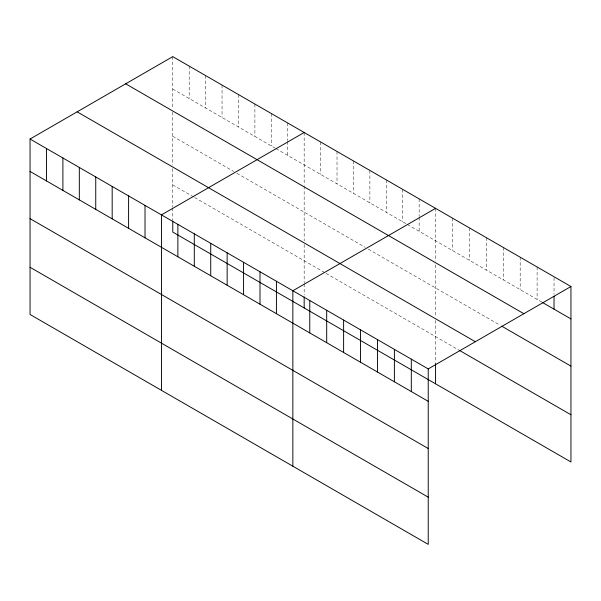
<?xml version="1.0" encoding="UTF-8"?>
<svg xmlns="http://www.w3.org/2000/svg" width="601" height="601" viewBox="0 0 601 601"><rect width="100%" height="100%" fill="white"/><g stroke="black" fill="none" stroke-linecap="round" stroke-linejoin="round"><path stroke-width="0.45" stroke-dasharray="3 2.25" d="M172.772 89.038L275.228 148.192M276.009 148.642L406.629 224.053M407.41 224.504L541.937 302.175M172.772 136.247L233.774 171.465M236.907 173.268L365.175 247.327M368.308 249.137L500.04 325.186M172.772 184.883L193.89 197.075M194.671 197.526L325.284 272.937M326.073 273.387L458.939 350.098M554.024 277.67L554.024 294.34M537.106 266.972L537.106 299.381M520.181 257.205L520.181 289.614M503.262 247.432L503.262 279.841M486.337 237.665L486.337 270.074M469.411 227.892L469.411 260.301M452.493 218.125L452.493 250.534M435.567 208.352L435.567 261.127M435.567 264.831L435.567 316.787M435.567 320.393L435.567 362.523M419.145 198.871L419.145 216.465M419.145 217.389L419.145 231.28M402.723 189.39L402.723 221.799M386.293 179.909L386.293 212.311M369.87 170.421L369.87 202.83M353.441 160.94L353.441 193.349M337.018 151.46L337.018 183.868M320.596 141.971L320.596 174.38M304.166 132.49L304.166 185.266M304.166 186.19L304.166 240.926M304.166 244.532L304.166 282.958M304.166 283.882L304.166 294.993M287.744 123.01L287.744 140.604M287.744 141.528L287.744 155.419M271.321 113.529L271.321 145.93M254.892 104.041L254.892 136.45M238.469 94.56L238.469 126.969M222.047 85.079L222.047 117.488M205.617 75.591L205.617 108M189.195 66.11L189.195 98.519M172.772 56.629L172.772 108.473M172.772 112.177L172.772 165.065M172.772 168.671L172.772 207.097M172.772 208.021L172.772 220.056"/><path stroke-width="0.9" d="M30.05 139.026L428.228 368.916L428.228 544.371L30.05 314.481L30.05 139.026L172.772 56.629L570.95 286.519L570.95 461.974L172.772 232.084L172.772 220.98M304.166 132.49L161.451 214.888L161.451 390.349M435.567 208.352L292.852 290.756L292.852 466.211M428.228 368.916L570.95 286.519M542.748 302.641L570.95 318.921M125.669 83.817L523.854 313.707M501.647 326.118L570.95 366.129M77.146 111.839L475.331 341.721M459.742 350.563L570.95 414.765M30.05 171.435L428.228 401.325M30.05 218.644L428.228 448.526M30.05 267.28L428.228 497.162M554.024 296.188L554.024 309.154M435.567 363.447L435.567 383.814M411.309 359.143L411.309 391.552M394.384 349.376L394.384 381.785M377.466 339.603L377.466 372.011M360.54 329.836L360.54 362.245M343.614 320.063L343.614 352.471M326.696 310.296L326.696 342.705M309.77 300.523L309.77 332.931M304.166 296.841L304.166 307.945M276.422 281.268L276.422 313.677M260 271.787L260 304.196M243.57 262.306L243.57 294.715M227.148 252.818L227.148 285.227M210.726 243.337L210.726 275.746M194.296 233.857L194.296 266.266M177.873 224.376L177.873 256.785M145.021 205.407L145.021 237.816M128.599 195.926L128.599 228.335M112.177 186.445L112.177 218.847M95.747 176.957L95.747 209.366M79.324 167.476L79.324 199.885M62.902 157.995L62.902 190.404M46.472 148.507L46.472 180.916"/></g></svg>
